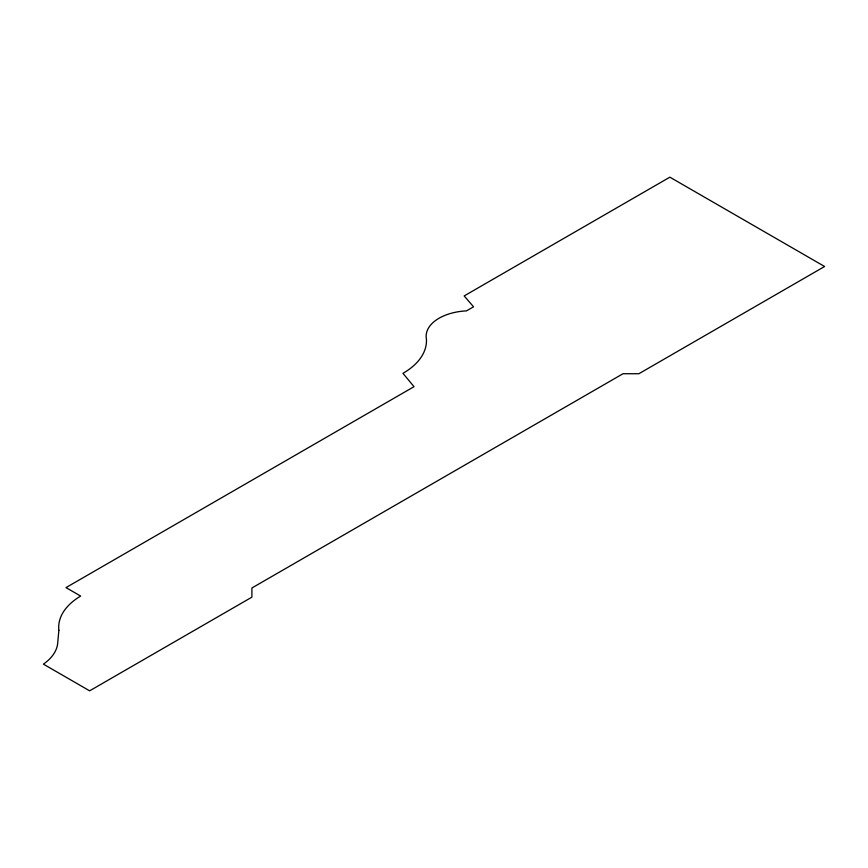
<?xml version="1.0" encoding="UTF-8"?>
<svg xmlns="http://www.w3.org/2000/svg" width="868" height="868" viewBox="0 0 868 868"><rect width="100%" height="100%" fill="white"/><g stroke="black" fill="none" stroke-linecap="round" stroke-linejoin="round"><path stroke-width="1.3" d="M58.872 630.276L57.765 642.494A62.138 35.87 0 0 1 43.4 664.139L89.632 690.83L251.904 597.151L251.904 587.994L623.029 373.728L638.881 373.728L824.6 266.498L669.868 177.17L464.163 295.934L473.559 306.795L466.496 310.874A44.062 25.443 0 0 0 426.427 339.117A79.943 46.156 0 0 1 402.958 373.338L414.025 386.672L66.001 587.603L80.648 596.066A77.621 44.821 0 0 0 58.872 630.276"/></g></svg>
